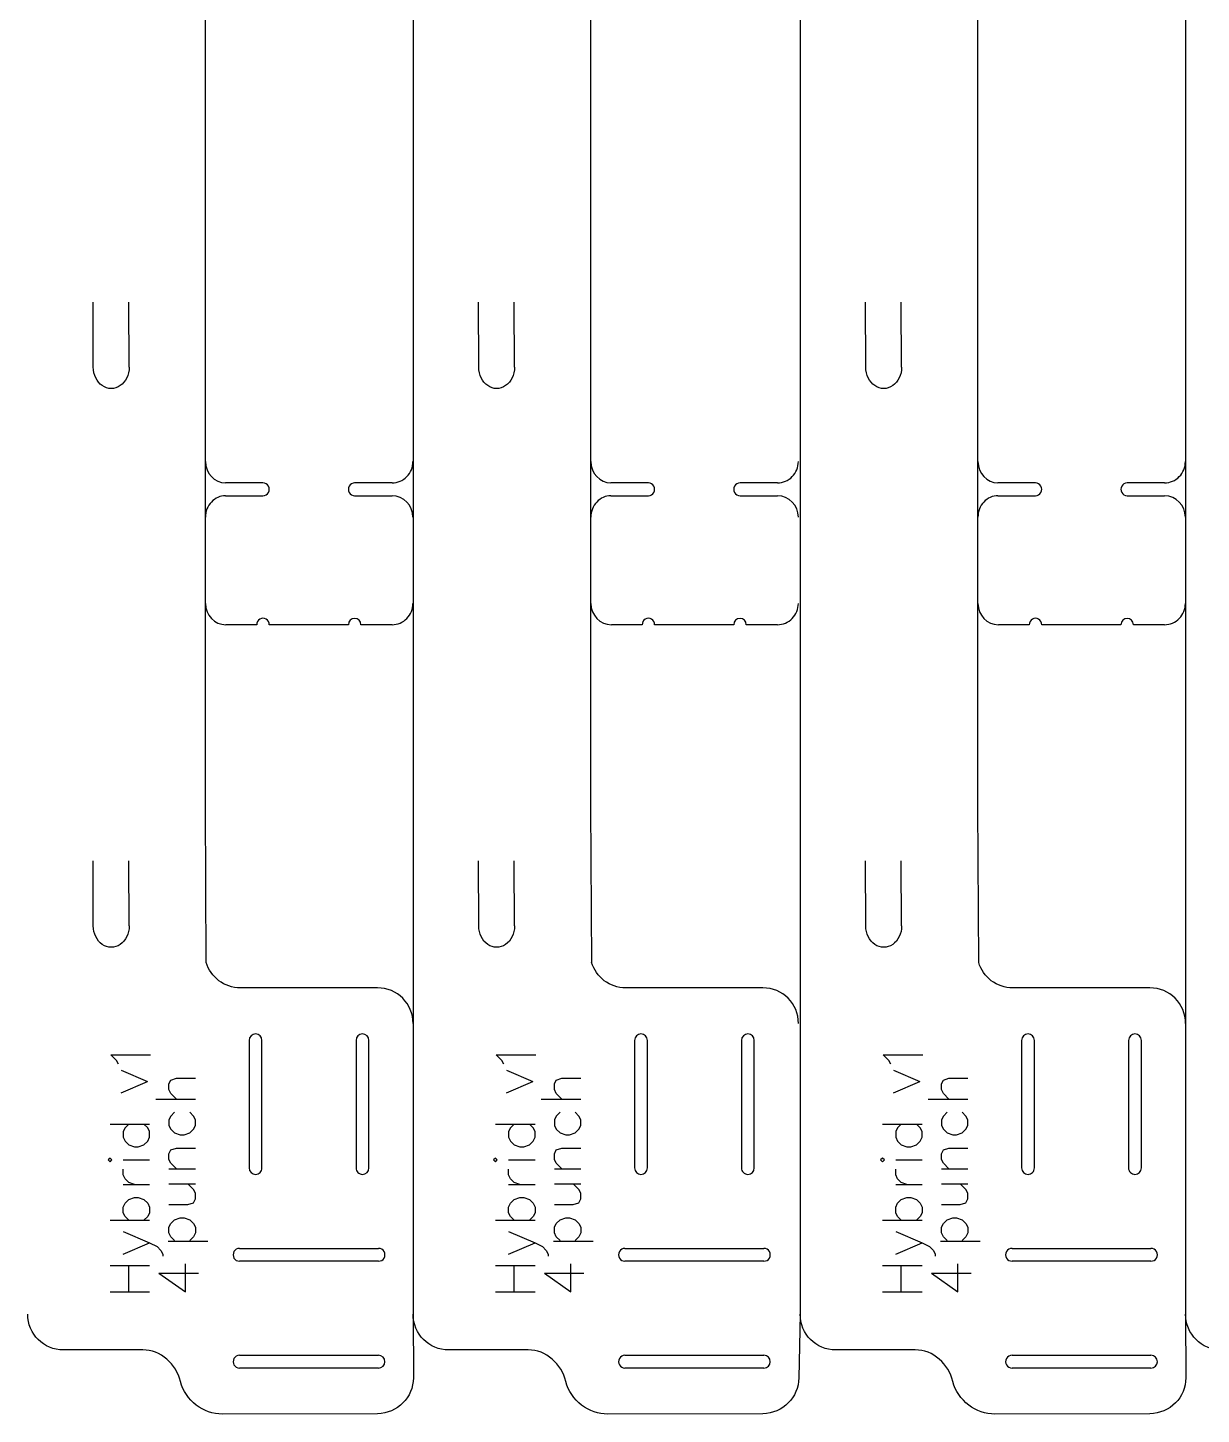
# Model space of a CAD drawing. Extents: x 8 to 984, y 25 to 710.
# Drawn here: x 224.9 to 389.6, y 321.2 to 515.8 of the extents above; entities that cross this region are included whole.
import ezdxf

# ---------------------------------------------------------------- set-up
doc = ezdxf.new("R2010")
doc.units = 0
doc.layers.add('Layer_1', color=7, linetype='CONTINUOUS')

msp = doc.modelspace()

# ---------------------------------------------------------------- linework, layer by layer
at = {"layer": 'Layer_1', "color": 7}
for p, q in [((249.840858, 406.469464), (249.840858, 656.655681)), ((303.922536, 406.469464), (303.922536, 656.655681)), ((358.237525, 406.469464), (358.237525, 656.655681)), ((278.978201, 531.722275), (278.978201, 343.774195)), ((333.293191, 531.722278), (333.293191, 343.774195)), ((387.374871, 531.722278), (387.374871, 343.774195)), ((257.910544, 451.933573), (252.650046, 451.933573)), ((276.029896, 451.933573), (270.769398, 451.933573)), ((311.992222, 451.933575), (306.731723, 451.933575)), ((330.111576, 451.933575), (324.851104, 451.933575)), ((366.307211, 451.933575), (361.046713, 451.933575)), ((384.426566, 451.933575), (379.166094, 451.933575)), ((252.650046, 450.133295), (257.910544, 450.133295)), ((270.769398, 450.133295), (276.029896, 450.133295)), ((306.731723, 450.133297), (311.992222, 450.133297)), ((324.851104, 450.133297), (330.111576, 450.133297)), ((361.046713, 450.133297), (366.307211, 450.133297)), ((379.166094, 450.133297), (384.426566, 450.133297)), ((257.034747, 432.029643), (252.716615, 432.029643)), ((269.892674, 432.030596), (258.787268, 432.030596)), ((276.029896, 432.030596), (271.646147, 432.030596)), ((311.116424, 432.029643), (306.798292, 432.029643)), ((323.974381, 432.030596), (312.868945, 432.030596)), ((330.111576, 432.030596), (325.727854, 432.030596)), ((365.431414, 432.029643), (361.113282, 432.029643)), ((378.28937, 432.030596), (367.183935, 432.030596)), ((384.426566, 432.030596), (380.042843, 432.030596)), ((249.952116, 384.59009), (249.840858, 406.469464)), ((304.033793, 384.590116), (303.922536, 406.469464)), ((358.348783, 384.590116), (358.237525, 406.469464)), ((273.97292, 381.076396), (254.739381, 381.076396)), ((328.0546, 381.076423), (308.821058, 381.076423)), ((382.369589, 381.076423), (363.136048, 381.076423)), ((278.978201, 343.774195), (278.978201, 335.267496)), ((333.293191, 343.774195), (333.293191, 335.267496)), ((387.374871, 343.774195), (387.374871, 335.267496)), ((278.978201, 335.267496), (279.007702, 326.37239)), ((333.293191, 335.267496), (333.089382, 326.37239)), ((387.374871, 335.267496), (387.404372, 326.37239)), ((241.035523, 330.270708), (229.846055, 330.273354)), ((295.117203, 330.270708), (283.927735, 330.273354)), ((349.432192, 330.270708), (338.242725, 330.273354)), ((273.964797, 321.310436), (252.208112, 321.266436)), ((328.046503, 321.310436), (306.289789, 321.266436)), ((382.361493, 321.310436), (360.604779, 321.266436))]:
    msp.add_line(p, q, dxfattribs=at)
at = {"layer": 'Layer_1', "color": 1}
for p, q in [((234.100661, 468.182138), (234.077113, 477.307458)), ((239.130364, 468.181741), (239.083612, 477.306453)), ((288.182315, 468.182138), (288.158767, 477.307458)), ((293.212044, 468.181741), (293.165292, 477.306453)), ((342.497331, 468.18214), (342.473783, 477.307461)), ((347.527033, 468.181744), (347.480281, 477.306455)), ((234.100661, 389.769652), (234.077113, 398.894973)), ((239.130364, 389.769255), (239.083612, 398.893967)), ((288.182315, 389.769652), (288.158767, 398.894973)), ((293.212044, 389.769255), (293.165292, 398.893967)), ((342.497331, 389.769652), (342.473783, 398.894973)), ((347.527033, 389.769255), (347.480281, 398.893967)), ((255.968847, 373.706692), (255.968847, 355.806677)), ((256.868827, 374.606673), (256.868827, 374.606673)), ((257.768833, 355.806677), (257.768833, 373.706692)), ((270.968814, 373.706692), (270.968814, 355.806677)), ((271.868847, 374.606673), (271.868847, 374.606673)), ((272.768827, 355.806677), (272.768827, 373.706692)), ((310.050524, 373.706692), (310.050524, 355.806677)), ((310.950504, 374.606673), (310.950504, 374.606673)), ((311.850511, 355.806677), (311.850511, 373.706692)), ((325.05052, 373.706692), (325.05052, 355.806677)), ((325.950527, 374.606673), (325.950527, 374.606673)), ((326.850507, 355.806677), (326.850507, 373.706692)), ((364.365514, 373.706692), (364.365514, 355.806677)), ((365.265494, 374.606673), (365.265494, 374.606673)), ((366.1655, 355.806677), (366.1655, 373.706692)), ((379.36551, 373.706692), (379.36551, 355.806677)), ((380.265517, 374.606673), (380.265517, 374.606673)), ((381.165497, 355.806677), (381.165497, 373.706692)), ((256.868827, 354.906671), (256.868827, 354.906671)), ((271.868847, 354.906671), (271.868847, 354.906671)), ((310.950504, 354.906671), (310.950504, 354.906671)), ((325.950527, 354.906671), (325.950527, 354.906671)), ((365.265494, 354.906671), (365.265494, 354.906671)), ((380.265517, 354.906671), (380.265517, 354.906671)), ((254.618837, 344.51979), (274.118837, 344.51979)), ((308.700514, 344.51979), (328.200517, 344.51979)), ((363.015504, 344.51979), (382.515507, 344.51979)), ((274.118837, 342.719751), (254.618837, 342.719751)), ((328.200517, 342.719751), (308.700514, 342.719751)), ((382.515507, 342.719751), (363.015504, 342.719751)), ((254.618837, 329.519794), (274.118837, 329.519794)), ((308.700514, 329.519794), (328.200517, 329.519794)), ((363.015504, 329.519794), (382.515507, 329.519794)), ((274.118837, 327.719781), (254.618837, 327.719781)), ((328.200517, 327.719781), (308.700514, 327.719781)), ((382.515507, 327.719781), (363.015504, 327.719781))]:
    msp.add_line(p, q, dxfattribs=at)
at = {"layer": 'Layer_1', "color": 5}
for p, q in [((237.347257, 370.906924), (236.553507, 371.700674)), ((236.553507, 371.700674), (242.109757, 371.700674)), ((291.428937, 370.906924), (290.635187, 371.700674)), ((290.635187, 371.700674), (296.191437, 371.700674)), ((345.743927, 370.906924), (344.950177, 371.700674)), ((344.950177, 371.700674), (350.506427, 371.700674)), ((237.611841, 370.377758), (237.347257, 370.906924)), ((291.693521, 370.377758), (291.428937, 370.906924)), ((346.00851, 370.377758), (345.743927, 370.906924)), ((237.998926, 369.515481), (241.703093, 367.927981)), ((237.998926, 366.340481), (241.703093, 367.927981)), ((244.718499, 367.593203), (244.983082, 368.122344)), ((244.983082, 368.122344), (245.776832, 368.386953)), ((245.776832, 368.386953), (248.422665, 368.386953)), ((292.080606, 369.515481), (295.784773, 367.927981)), ((292.080606, 366.340481), (295.784773, 367.927981)), ((298.800176, 367.593203), (299.064759, 368.122344)), ((299.064759, 368.122344), (299.858509, 368.386953)), ((299.858509, 368.386953), (302.504343, 368.386953)), ((346.395596, 369.515481), (350.099762, 367.927981)), ((346.395596, 366.340481), (350.099762, 367.927981)), ((353.115166, 367.593203), (353.379749, 368.122344)), ((353.379749, 368.122344), (354.173499, 368.386953)), ((354.173499, 368.386953), (356.819332, 368.386953)), ((244.718499, 366.799453), (244.718499, 367.593203)), ((244.983082, 366.270287), (244.718499, 366.799453)), ((245.776832, 365.476537), (244.983082, 366.270287)), ((298.800176, 366.799453), (298.800176, 367.593203)), ((299.064759, 366.270287), (298.800176, 366.799453)), ((299.858509, 365.476537), (299.064759, 366.270287)), ((353.115166, 366.799453), (353.115166, 367.593203)), ((353.379749, 366.270287), (353.115166, 366.799453)), ((354.173499, 365.476537), (353.379749, 366.270287)), ((242.866415, 365.476537), (248.422665, 365.476537)), ((296.948093, 365.476537), (302.504343, 365.476537)), ((351.263082, 365.476537), (356.819332, 365.476537)), ((236.442276, 361.964272), (241.998526, 361.964272)), ((239.08811, 361.964272), (238.558943, 361.435106)), ((241.733943, 361.435106), (241.204776, 361.964272)), ((244.983082, 363.095287), (244.718499, 362.566094)), ((244.718499, 362.566094), (244.718499, 361.772344)), ((245.512249, 363.624453), (244.983082, 363.095287)), ((248.158082, 363.095287), (247.628915, 363.624453)), ((248.422665, 362.566094), (248.158082, 363.095287)), ((248.422665, 361.772344), (248.422665, 362.566094)), ((290.523956, 361.964272), (296.080206, 361.964272)), ((293.16979, 361.964272), (292.640623, 361.435106)), ((295.815623, 361.435106), (295.286456, 361.964272)), ((299.064759, 363.095287), (298.800176, 362.566094)), ((298.800176, 362.566094), (298.800176, 361.772344)), ((299.593926, 363.624453), (299.064759, 363.095287)), ((302.239759, 363.095287), (301.710593, 363.624453)), ((302.504343, 362.566094), (302.239759, 363.095287)), ((302.504343, 361.772344), (302.504343, 362.566094)), ((344.838946, 361.964272), (350.395196, 361.964272)), ((347.484779, 361.964272), (346.955613, 361.435106)), ((350.130613, 361.435106), (349.601446, 361.964272)), ((353.379749, 363.095287), (353.115166, 362.566094)), ((353.115166, 362.566094), (353.115166, 361.772344)), ((353.908916, 363.624453), (353.379749, 363.095287)), ((356.554749, 363.095287), (356.025582, 363.624453)), ((356.819332, 362.566094), (356.554749, 363.095287)), ((356.819332, 361.772344), (356.819332, 362.566094)), ((238.558943, 361.435106), (238.29436, 360.905913)), ((238.29436, 360.905913), (238.29436, 360.112163)), ((238.29436, 360.112163), (238.558943, 359.583022)), ((241.998526, 360.905913), (241.733943, 361.435106)), ((241.733943, 359.583022), (241.998526, 360.112163)), ((241.998526, 360.112163), (241.998526, 360.905913)), ((244.718499, 361.772344), (244.983082, 361.243203)), ((244.983082, 361.243203), (245.512249, 360.714037)), ((245.512249, 360.714037), (246.305999, 360.449453)), ((246.305999, 360.449453), (246.835165, 360.449453)), ((246.835165, 360.449453), (247.628915, 360.714037)), ((247.628915, 360.714037), (248.158082, 361.243203)), ((248.158082, 361.243203), (248.422665, 361.772344)), ((292.640623, 361.435106), (292.37604, 360.905913)), ((292.37604, 360.905913), (292.37604, 360.112163)), ((292.37604, 360.112163), (292.640623, 359.583022)), ((296.080206, 360.905913), (295.815623, 361.435106)), ((295.815623, 359.583022), (296.080206, 360.112163)), ((296.080206, 360.112163), (296.080206, 360.905913)), ((298.800176, 361.772344), (299.064759, 361.243203)), ((299.064759, 361.243203), (299.593926, 360.714037)), ((299.593926, 360.714037), (300.387676, 360.449453)), ((300.387676, 360.449453), (300.916843, 360.449453)), ((300.916843, 360.449453), (301.710593, 360.714037)), ((301.710593, 360.714037), (302.239759, 361.243203)), ((302.239759, 361.243203), (302.504343, 361.772344)), ((346.955613, 361.435106), (346.691029, 360.905913)), ((346.691029, 360.905913), (346.691029, 360.112163)), ((346.691029, 360.112163), (346.955613, 359.583022)), ((350.395196, 360.905913), (350.130613, 361.435106)), ((350.130613, 359.583022), (350.395196, 360.112163)), ((350.395196, 360.112163), (350.395196, 360.905913)), ((353.115166, 361.772344), (353.379749, 361.243203)), ((353.379749, 361.243203), (353.908916, 360.714037)), ((353.908916, 360.714037), (354.702666, 360.449453)), ((354.702666, 360.449453), (355.231832, 360.449453)), ((355.231832, 360.449453), (356.025582, 360.714037)), ((356.025582, 360.714037), (356.554749, 361.243203)), ((356.554749, 361.243203), (356.819332, 361.772344)), ((238.558943, 359.583022), (239.08811, 359.053856)), ((239.08811, 359.053856), (239.88186, 358.789272)), ((239.88186, 358.789272), (240.411026, 358.789272)), ((240.411026, 358.789272), (241.204776, 359.053856)), ((241.204776, 359.053856), (241.733943, 359.583022)), ((244.718499, 357.803594), (244.983082, 358.332787)), ((244.983082, 358.332787), (245.776832, 358.597344)), ((245.776832, 358.597344), (248.422665, 358.597344)), ((292.640623, 359.583022), (293.16979, 359.053856)), ((293.16979, 359.053856), (293.96354, 358.789272)), ((293.96354, 358.789272), (294.492706, 358.789272)), ((294.492706, 358.789272), (295.286456, 359.053856)), ((295.286456, 359.053856), (295.815623, 359.583022)), ((298.800176, 357.803594), (299.064759, 358.332787)), ((299.064759, 358.332787), (299.858509, 358.597344)), ((299.858509, 358.597344), (302.504343, 358.597344)), ((346.955613, 359.583022), (347.484779, 359.053856)), ((347.484779, 359.053856), (348.278529, 358.789272)), ((348.278529, 358.789272), (348.807696, 358.789272)), ((348.807696, 358.789272), (349.601446, 359.053856)), ((349.601446, 359.053856), (350.130613, 359.583022)), ((353.115166, 357.803594), (353.379749, 358.332787)), ((353.379749, 358.332787), (354.173499, 358.597344)), ((354.173499, 358.597344), (356.819332, 358.597344)), ((236.442276, 357.201772), (236.177693, 356.937163)), ((236.177693, 356.937163), (236.442276, 356.672606)), ((236.70686, 356.937163), (236.442276, 357.201772)), ((236.442276, 356.672606), (236.70686, 356.937163)), ((238.29436, 356.937163), (241.998526, 356.937163)), ((244.718499, 357.009844), (244.718499, 357.803594)), ((244.983082, 356.480703), (244.718499, 357.009844)), ((245.776832, 355.686953), (244.983082, 356.480703)), ((290.523956, 357.201772), (290.259373, 356.937163)), ((290.259373, 356.937163), (290.523956, 356.672606)), ((290.78854, 356.937163), (290.523956, 357.201772)), ((290.523956, 356.672606), (290.78854, 356.937163)), ((292.37604, 356.937163), (296.080206, 356.937163)), ((298.800176, 357.009844), (298.800176, 357.803594)), ((299.064759, 356.480703), (298.800176, 357.009844)), ((299.858509, 355.686953), (299.064759, 356.480703)), ((344.838946, 357.201772), (344.574363, 356.937163)), ((344.574363, 356.937163), (344.838946, 356.672606)), ((345.103529, 356.937163), (344.838946, 357.201772)), ((344.838946, 356.672606), (345.103529, 356.937163)), ((346.691029, 356.937163), (350.395196, 356.937163)), ((353.115166, 357.009844), (353.115166, 357.803594)), ((353.379749, 356.480703), (353.115166, 357.009844)), ((354.173499, 355.686953), (353.379749, 356.480703)), ((238.29436, 354.820522), (238.29436, 355.614272)), ((238.558943, 354.291356), (238.29436, 354.820522)), ((239.08811, 353.762163), (238.558943, 354.291356)), ((244.718499, 355.686953), (248.422665, 355.686953)), ((292.37604, 354.820522), (292.37604, 355.614272)), ((292.640623, 354.291356), (292.37604, 354.820522)), ((293.16979, 353.762163), (292.640623, 354.291356)), ((298.800176, 355.686953), (302.504343, 355.686953)), ((346.691029, 354.820522), (346.691029, 355.614272)), ((346.955613, 354.291356), (346.691029, 354.820522)), ((347.484779, 353.762163), (346.955613, 354.291356)), ((353.115166, 355.686953), (356.819332, 355.686953)), ((238.29436, 353.497606), (241.998526, 353.497606)), ((239.88186, 353.497606), (239.08811, 353.762163)), ((244.718499, 353.570287), (248.422665, 353.570287)), ((248.158082, 352.776537), (247.364332, 353.570287)), ((248.422665, 352.247344), (248.158082, 352.776537)), ((248.422665, 351.453594), (248.422665, 352.247344)), ((292.37604, 353.497606), (296.080206, 353.497606)), ((293.96354, 353.497606), (293.16979, 353.762163)), ((298.800176, 353.570287), (302.504343, 353.570287)), ((302.239759, 352.776537), (301.446009, 353.570287)), ((302.504343, 352.247344), (302.239759, 352.776537)), ((302.504343, 351.453594), (302.504343, 352.247344)), ((346.691029, 353.497606), (350.395196, 353.497606)), ((348.278529, 353.497606), (347.484779, 353.762163)), ((353.115166, 353.570287), (356.819332, 353.570287)), ((356.554749, 352.776537), (355.760999, 353.570287)), ((356.819332, 352.247344), (356.554749, 352.776537)), ((356.819332, 351.453594), (356.819332, 352.247344)), ((238.29436, 350.322606), (238.558943, 350.851772)), ((238.29436, 349.528856), (238.29436, 350.322606)), ((238.558943, 350.851772), (239.08811, 351.380913)), ((239.08811, 351.380913), (239.88186, 351.645522)), ((239.88186, 351.645522), (240.411026, 351.645522)), ((240.411026, 351.645522), (241.204776, 351.380913)), ((241.204776, 351.380913), (241.733943, 350.851772)), ((241.733943, 350.851772), (241.998526, 350.322606)), ((241.998526, 350.322606), (241.998526, 349.528856)), ((244.718499, 350.659844), (247.364332, 350.659844)), ((247.364332, 350.659844), (248.158082, 350.924453)), ((248.158082, 350.924453), (248.422665, 351.453594)), ((292.37604, 350.322606), (292.640623, 350.851772)), ((292.37604, 349.528856), (292.37604, 350.322606)), ((292.640623, 350.851772), (293.16979, 351.380913)), ((293.16979, 351.380913), (293.96354, 351.645522)), ((293.96354, 351.645522), (294.492706, 351.645522)), ((294.492706, 351.645522), (295.286456, 351.380913)), ((295.286456, 351.380913), (295.815623, 350.851772)), ((295.815623, 350.851772), (296.080206, 350.322606)), ((296.080206, 350.322606), (296.080206, 349.528856)), ((298.800176, 350.659844), (301.446009, 350.659844)), ((301.446009, 350.659844), (302.239759, 350.924453)), ((302.239759, 350.924453), (302.504343, 351.453594)), ((346.691029, 350.322606), (346.955613, 350.851772)), ((346.691029, 349.528856), (346.691029, 350.322606)), ((346.955613, 350.851772), (347.484779, 351.380913)), ((347.484779, 351.380913), (348.278529, 351.645522)), ((348.278529, 351.645522), (348.807696, 351.645522)), ((348.807696, 351.645522), (349.601446, 351.380913)), ((349.601446, 351.380913), (350.130613, 350.851772)), ((350.130613, 350.851772), (350.395196, 350.322606)), ((350.395196, 350.322606), (350.395196, 349.528856)), ((353.115166, 350.659844), (355.760999, 350.659844)), ((355.760999, 350.659844), (356.554749, 350.924453)), ((356.554749, 350.924453), (356.819332, 351.453594)), ((236.442276, 348.470522), (241.998526, 348.470522)), ((238.558943, 348.999663), (238.29436, 349.528856)), ((239.08811, 348.470522), (238.558943, 348.999663)), ((241.733943, 348.999663), (241.204776, 348.470522)), ((241.998526, 349.528856), (241.733943, 348.999663)), ((244.983082, 348.014037), (245.512249, 348.543203)), ((245.512249, 348.543203), (246.305999, 348.807787)), ((246.305999, 348.807787), (246.835165, 348.807787)), ((246.835165, 348.807787), (247.628915, 348.543203)), ((247.628915, 348.543203), (248.158082, 348.014037)), ((290.523956, 348.470522), (296.080206, 348.470522)), ((292.640623, 348.999663), (292.37604, 349.528856)), ((293.16979, 348.470522), (292.640623, 348.999663)), ((295.815623, 348.999663), (295.286456, 348.470522)), ((296.080206, 349.528856), (295.815623, 348.999663)), ((299.064759, 348.014037), (299.593926, 348.543203)), ((299.593926, 348.543203), (300.387676, 348.807787)), ((300.387676, 348.807787), (300.916843, 348.807787)), ((300.916843, 348.807787), (301.710593, 348.543203)), ((301.710593, 348.543203), (302.239759, 348.014037)), ((344.838946, 348.470522), (350.395196, 348.470522)), ((346.955613, 348.999663), (346.691029, 349.528856)), ((347.484779, 348.470522), (346.955613, 348.999663)), ((350.130613, 348.999663), (349.601446, 348.470522)), ((350.395196, 349.528856), (350.130613, 348.999663)), ((353.379749, 348.014037), (353.908916, 348.543203)), ((353.908916, 348.543203), (354.702666, 348.807787)), ((354.702666, 348.807787), (355.231832, 348.807787)), ((355.231832, 348.807787), (356.025582, 348.543203)), ((356.025582, 348.543203), (356.554749, 348.014037)), ((238.29436, 346.883022), (241.998526, 345.295522)), ((244.718499, 347.484844), (244.983082, 348.014037)), ((244.718499, 346.691094), (244.718499, 347.484844)), ((244.983082, 346.161953), (244.718499, 346.691094)), ((248.158082, 348.014037), (248.422665, 347.484844)), ((248.422665, 346.691094), (248.158082, 346.161953)), ((248.422665, 347.484844), (248.422665, 346.691094)), ((292.37604, 346.883022), (296.080206, 345.295522)), ((298.800176, 347.484844), (299.064759, 348.014037)), ((298.800176, 346.691094), (298.800176, 347.484844)), ((299.064759, 346.161953), (298.800176, 346.691094)), ((302.239759, 348.014037), (302.504343, 347.484844)), ((302.504343, 346.691094), (302.239759, 346.161953)), ((302.504343, 347.484844), (302.504343, 346.691094)), ((346.691029, 346.883022), (350.395196, 345.295522)), ((353.115166, 347.484844), (353.379749, 348.014037)), ((353.115166, 346.691094), (353.115166, 347.484844)), ((353.379749, 346.161953), (353.115166, 346.691094)), ((356.554749, 348.014037), (356.819332, 347.484844)), ((356.819332, 346.691094), (356.554749, 346.161953)), ((356.819332, 347.484844), (356.819332, 346.691094)), ((238.29436, 343.708022), (241.998526, 345.295522)), ((241.998526, 345.295522), (243.056862, 344.766356)), ((243.056862, 344.766356), (243.586029, 344.237163)), ((244.607268, 345.521529), (250.163518, 345.521529)), ((245.512249, 345.632787), (244.983082, 346.161953)), ((248.158082, 346.161953), (247.628915, 345.632787)), ((292.37604, 343.708022), (296.080206, 345.295522)), ((296.080206, 345.295522), (297.13854, 344.766356)), ((297.13854, 344.766356), (297.667706, 344.237163)), ((298.688945, 345.521529), (304.245195, 345.521529)), ((299.593926, 345.632787), (299.064759, 346.161953)), ((302.239759, 346.161953), (301.710593, 345.632787)), ((346.691029, 343.708022), (350.395196, 345.295522)), ((350.395196, 345.295522), (351.453529, 344.766356)), ((351.453529, 344.766356), (351.982696, 344.237163)), ((353.003935, 345.521529), (358.560185, 345.521529)), ((353.908916, 345.632787), (353.379749, 346.161953)), ((356.554749, 346.161953), (356.025582, 345.632787)), ((243.586029, 344.237163), (243.850612, 343.708022)), ((243.850612, 343.708022), (243.850612, 343.443413)), ((297.667706, 344.237163), (297.93229, 343.708022)), ((297.93229, 343.708022), (297.93229, 343.443413)), ((351.982696, 344.237163), (352.247279, 343.708022)), ((352.247279, 343.708022), (352.247279, 343.443413)), ((236.442276, 342.120522), (241.998526, 342.120522)), ((239.08811, 338.416356), (239.08811, 342.120522)), ((243.311365, 341.047425), (247.015532, 338.401565)), ((243.311365, 341.047425), (248.867615, 341.047425)), ((247.015532, 338.401565), (247.015532, 342.370315)), ((290.523956, 342.120522), (296.080206, 342.120522)), ((293.16979, 338.416356), (293.16979, 342.120522)), ((297.393043, 341.047425), (301.097209, 338.401565)), ((297.393043, 341.047425), (302.949293, 341.047425)), ((301.097209, 338.401565), (301.097209, 342.370315)), ((344.838946, 342.120522), (350.395196, 342.120522)), ((347.484779, 338.416356), (347.484779, 342.120522)), ((351.708032, 341.047425), (355.412199, 338.401565)), ((351.708032, 341.047425), (357.264282, 341.047425)), ((355.412199, 338.401565), (355.412199, 342.370315)), ((236.442276, 338.416356), (241.998526, 338.416356)), ((290.523956, 338.416356), (296.080206, 338.416356)), ((344.838946, 338.416356), (350.395196, 338.416356))]:
    msp.add_line(p, q, dxfattribs=at)
at = {"layer": 'Layer_1', "color": 1}
for points in [[(235.357935, 465.579696), (234.579821, 466.116139), (234.100661, 467.107559), (234.100661, 468.180471)], [(239.130364, 468.180444), (239.130364, 467.107506), (238.651018, 466.116139), (237.872879, 465.579696)], [(289.439615, 465.579696), (288.661501, 466.116139), (288.182315, 467.107559), (288.182315, 468.180471)], [(293.212044, 468.180444), (293.212044, 467.107506), (292.732698, 466.116139), (291.954559, 465.579696)], [(343.754604, 465.579699), (342.976491, 466.116142), (342.497331, 467.107562), (342.497331, 468.180474)], [(347.527033, 468.180447), (347.527033, 467.107509), (347.047688, 466.116142), (346.269548, 465.579699)], [(237.872879, 465.579696), (237.094765, 465.043227), (236.136074, 465.043227), (235.357935, 465.579696)], [(291.954559, 465.579696), (291.176419, 465.043227), (290.217754, 465.043227), (289.439615, 465.579696)], [(346.269548, 465.579699), (345.491435, 465.04323), (344.532744, 465.04323), (343.754604, 465.579699)], [(235.357935, 387.167211), (234.579795, 387.703653), (234.100661, 388.695074), (234.100661, 389.767985)], [(239.130364, 389.767933), (239.130364, 388.695021), (238.651018, 387.703653), (237.872879, 387.167211)], [(289.439615, 387.167211), (288.661475, 387.703653), (288.182315, 388.695074), (288.182315, 389.767985)], [(293.212044, 389.767933), (293.212044, 388.695021), (292.732698, 387.703653), (291.954559, 387.167211)], [(343.754604, 387.167211), (342.976465, 387.703653), (342.497331, 388.695074), (342.497331, 389.767985)], [(347.527033, 389.767933), (347.527033, 388.695021), (347.047688, 387.703653), (346.269548, 387.167211)], [(237.872879, 387.167211), (237.094765, 386.630741), (236.136074, 386.630741), (235.357935, 387.167211)], [(291.954559, 387.167211), (291.176419, 386.630741), (290.217754, 386.630741), (289.439615, 387.167211)], [(346.269548, 387.167211), (345.491435, 386.630741), (344.532744, 386.630741), (343.754604, 387.167211)], [(256.868827, 374.606673), (256.371781, 374.606646), (255.968847, 374.203712), (255.968847, 373.706692)], [(257.768833, 373.706692), (257.768807, 374.203739), (257.365873, 374.606673), (256.868827, 374.606673)], [(271.868847, 374.606673), (271.371801, 374.606673), (270.96884, 374.203739), (270.96884, 373.706692)], [(272.768827, 373.706692), (272.768801, 374.203712), (272.36584, 374.606646), (271.868847, 374.606673)], [(310.950504, 374.606673), (310.453458, 374.606646), (310.050524, 374.203712), (310.050524, 373.706692)], [(311.850511, 373.706692), (311.850484, 374.203739), (311.44755, 374.606673), (310.950504, 374.606673)], [(325.950527, 374.606673), (325.453481, 374.606673), (325.05052, 374.203739), (325.05052, 373.706692)], [(326.850507, 373.706692), (326.850481, 374.203712), (326.447547, 374.606646), (325.950527, 374.606673)], [(365.265494, 374.606673), (364.768447, 374.606646), (364.365514, 374.203712), (364.365514, 373.706692)], [(366.1655, 373.706692), (366.165474, 374.203739), (365.76254, 374.606673), (365.265494, 374.606673)], [(380.265517, 374.606673), (379.76847, 374.606673), (379.36551, 374.203739), (379.36551, 373.706692)], [(381.165497, 373.706692), (381.16547, 374.203712), (380.762536, 374.606646), (380.265517, 374.606673)], [(255.968847, 355.806677), (255.968847, 355.309605), (256.371781, 354.906671), (256.868827, 354.906671)], [(256.868827, 354.906671), (257.107507, 354.906644), (257.336425, 355.001471), (257.505229, 355.170249)], [(257.505229, 355.170249), (257.674007, 355.339053), (257.768833, 355.56797), (257.768833, 355.806677)], [(270.968814, 355.806677), (270.968814, 355.56797), (271.063614, 355.339053), (271.232418, 355.170249)], [(271.232418, 355.170249), (271.401196, 355.001471), (271.63014, 354.906644), (271.868847, 354.906671)], [(271.868847, 354.906671), (272.365893, 354.906671), (272.768827, 355.309605), (272.768827, 355.806677)], [(310.050524, 355.806677), (310.050524, 355.309605), (310.453458, 354.906671), (310.950504, 354.906671)], [(310.950504, 354.906671), (311.189185, 354.906644), (311.418102, 355.001471), (311.586906, 355.170249)], [(311.586906, 355.170249), (311.755684, 355.339053), (311.850511, 355.56797), (311.850511, 355.806677)], [(325.05052, 355.806677), (325.05052, 355.56797), (325.145321, 355.339053), (325.314125, 355.170249)], [(325.314125, 355.170249), (325.482902, 355.001471), (325.71182, 354.906644), (325.950527, 354.906671)], [(325.950527, 354.906671), (326.447573, 354.906671), (326.850507, 355.309605), (326.850507, 355.806677)], [(364.365514, 355.806677), (364.365514, 355.309605), (364.768447, 354.906671), (365.265494, 354.906671)], [(365.265494, 354.906671), (365.504174, 354.906644), (365.733092, 355.001471), (365.901896, 355.170249)], [(365.901896, 355.170249), (366.070674, 355.339053), (366.1655, 355.56797), (366.1655, 355.806677)], [(379.36551, 355.806677), (379.36551, 355.56797), (379.46031, 355.339053), (379.629114, 355.170249)], [(379.629114, 355.170249), (379.797892, 355.001471), (380.02681, 354.906644), (380.265517, 354.906671)], [(380.265517, 354.906671), (380.762563, 354.906671), (381.165497, 355.309605), (381.165497, 355.806677)], [(254.618837, 344.51979), (254.297288, 344.51979), (254.000161, 344.348235), (253.839401, 344.069761)], [(274.898247, 344.069761), (274.73746, 344.348235), (274.440333, 344.51979), (274.118837, 344.51979)], [(308.700514, 344.51979), (308.378966, 344.51979), (308.081839, 344.348235), (307.921078, 344.069761)], [(328.979927, 344.069761), (328.819166, 344.348235), (328.522039, 344.51979), (328.200517, 344.51979)], [(363.015504, 344.51979), (362.693955, 344.51979), (362.396828, 344.348235), (362.236068, 344.069761)], [(383.294916, 344.069761), (383.134156, 344.348235), (382.837029, 344.51979), (382.515507, 344.51979)], [(253.839401, 344.069761), (253.67864, 343.791313), (253.67864, 343.448228), (253.839401, 343.16978)], [(253.839401, 343.16978), (254.000161, 342.891306), (254.297288, 342.719751), (254.618837, 342.719751)], [(274.118837, 342.719751), (274.440333, 342.719751), (274.73746, 342.891306), (274.898247, 343.16978)], [(274.898247, 343.16978), (275.059034, 343.448228), (275.059034, 343.791313), (274.898247, 344.069761)], [(307.921078, 344.069761), (307.760317, 343.791313), (307.760317, 343.448228), (307.921078, 343.16978)], [(307.921078, 343.16978), (308.081839, 342.891306), (308.378966, 342.719751), (308.700514, 342.719751)], [(328.200517, 342.719751), (328.522039, 342.719751), (328.819166, 342.891306), (328.979927, 343.16978)], [(328.979927, 343.16978), (329.140714, 343.448228), (329.140714, 343.791313), (328.979927, 344.069761)], [(362.236068, 344.069761), (362.075307, 343.791313), (362.075307, 343.448228), (362.236068, 343.16978)], [(362.236068, 343.16978), (362.396828, 342.891306), (362.693955, 342.719751), (363.015504, 342.719751)], [(382.515507, 342.719751), (382.837029, 342.719751), (383.134156, 342.891306), (383.294916, 343.16978)], [(383.294916, 343.16978), (383.455704, 343.448228), (383.455704, 343.791313), (383.294916, 344.069761)], [(253.839401, 329.069791), (253.67864, 328.791317), (253.67864, 328.448231), (253.839401, 328.169784)], [(254.618837, 329.519794), (254.297288, 329.519794), (254.000161, 329.348238), (253.839401, 329.069791)], [(275.018818, 328.619787), (275.018818, 329.116834), (274.615884, 329.519794), (274.118837, 329.519794)], [(307.921078, 329.069791), (307.760317, 328.791317), (307.760317, 328.448231), (307.921078, 328.169784)], [(308.700514, 329.519794), (308.378966, 329.519794), (308.081839, 329.348238), (307.921078, 329.069791)], [(329.100524, 328.619787), (329.100524, 329.116834), (328.697564, 329.519794), (328.200517, 329.519794)], [(362.236068, 329.069791), (362.075307, 328.791317), (362.075307, 328.448231), (362.236068, 328.169784)], [(363.015504, 329.519794), (362.693955, 329.519794), (362.396828, 329.348238), (362.236068, 329.069791)], [(383.415514, 328.619787), (383.415514, 329.116834), (383.012553, 329.519794), (382.515507, 329.519794)], [(253.839401, 328.169784), (254.000161, 327.89131), (254.297288, 327.719781), (254.618837, 327.719781)], [(274.118837, 327.719781), (274.615884, 327.719781), (275.018818, 328.122715), (275.018818, 328.619787)], [(307.921078, 328.169784), (308.081839, 327.89131), (308.378966, 327.719781), (308.700514, 327.719781)], [(328.200517, 327.719781), (328.697564, 327.719781), (329.100524, 328.122715), (329.100524, 328.619787)], [(362.236068, 328.169784), (362.396828, 327.89131), (362.693955, 327.719781), (363.015504, 327.719781)], [(382.515507, 327.719781), (383.012553, 327.719781), (383.415514, 328.122715), (383.415514, 328.619787)]]:
    msp.add_open_spline(points, degree=3, dxfattribs=at)
at = {"layer": 'Layer_1', "color": 7}
for points in [[(249.836466, 454.936408), (249.836466, 453.278291), (251.097232, 451.934126), (252.652453, 451.934128)], [(278.096398, 452.812384), (278.644456, 453.375078), (278.952351, 454.138256), (278.952351, 454.934027)], [(303.918144, 454.936411), (303.918144, 453.278294), (305.17891, 451.934128), (306.734131, 451.934131)], [(332.178078, 452.812386), (332.726136, 453.375081), (333.034058, 454.138258), (333.034058, 454.93403)], [(358.233133, 454.936411), (358.233133, 453.278294), (359.493899, 451.934128), (361.04912, 451.934131)], [(386.493067, 452.812386), (387.041125, 453.375081), (387.349047, 454.138258), (387.349047, 454.93403)], [(258.669819, 451.483503), (258.513212, 451.762006), (258.223758, 451.933573), (257.910544, 451.933573)], [(258.669819, 450.583364), (258.826426, 450.861867), (258.826426, 451.205), (258.669819, 451.483503)], [(270.010096, 451.483503), (269.853489, 451.205), (269.853489, 450.861867), (270.010096, 450.583364)], [(270.769398, 451.933573), (270.456157, 451.933573), (270.16673, 451.762006), (270.010096, 451.483503)], [(276.029896, 451.933573), (276.804967, 451.93357), (277.548314, 452.249689), (278.096398, 452.812384)], [(312.751496, 451.483506), (312.59489, 451.762009), (312.305435, 451.933575), (311.992222, 451.933575)], [(312.751496, 450.583367), (312.908103, 450.86187), (312.908103, 451.205003), (312.751496, 451.483506)], [(324.091803, 451.483506), (323.935196, 451.205003), (323.935196, 450.86187), (324.091803, 450.583367)], [(324.851104, 451.933575), (324.537864, 451.933575), (324.248436, 451.762009), (324.091803, 451.483506)], [(330.111576, 451.933575), (330.886647, 451.933573), (331.629994, 452.249691), (332.178078, 452.812386)], [(367.066486, 451.483506), (366.909879, 451.762009), (366.620425, 451.933575), (366.307211, 451.933575)], [(367.066486, 450.583367), (367.223093, 450.86187), (367.223093, 451.205003), (367.066486, 451.483506)], [(378.406792, 451.483506), (378.250185, 451.205003), (378.250185, 450.86187), (378.406792, 450.583367)], [(379.166094, 451.933575), (378.852853, 451.933575), (378.563426, 451.762009), (378.406792, 451.483506)], [(384.426566, 451.933575), (385.201636, 451.933573), (385.944983, 452.249691), (386.493068, 452.812386)], [(252.652453, 450.132766), (251.905587, 450.132768), (251.189334, 449.816454), (250.661226, 449.25341)], [(257.910544, 450.133295), (258.223758, 450.133295), (258.513212, 450.304861), (258.669819, 450.583364)], [(270.010096, 450.583364), (270.16673, 450.304861), (270.456157, 450.133295), (270.769398, 450.133295)], [(278.952351, 447.132867), (278.952351, 448.789963), (277.643934, 450.133297), (276.029896, 450.133295)], [(306.734131, 450.132768), (305.987265, 450.132771), (305.271011, 449.816456), (304.742903, 449.253412)], [(311.992222, 450.133297), (312.305435, 450.133297), (312.59489, 450.304864), (312.751496, 450.583367)], [(324.091803, 450.583367), (324.248436, 450.304864), (324.537864, 450.133297), (324.851104, 450.133297)], [(333.034058, 447.132869), (333.034031, 448.789965), (331.725614, 450.1333), (330.111576, 450.133297)], [(361.04912, 450.132768), (360.302254, 450.132771), (359.586001, 449.816456), (359.057892, 449.253412)], [(366.307211, 450.133297), (366.620425, 450.133297), (366.909879, 450.304864), (367.066486, 450.583367)], [(378.406792, 450.583367), (378.563426, 450.304864), (378.852853, 450.133297), (379.166094, 450.133297)], [(387.349047, 447.132869), (387.349021, 448.789965), (386.040604, 450.1333), (384.426566, 450.133297)], [(250.661226, 449.25341), (250.133144, 448.690368), (249.836466, 447.92672), (249.836466, 447.130459)], [(304.742903, 449.253412), (304.214821, 448.690371), (303.918144, 447.926723), (303.918144, 447.130462)], [(359.057892, 449.253412), (358.529811, 448.690371), (358.233133, 447.926723), (358.233133, 447.130462)], [(249.837895, 435.032003), (249.837869, 433.373832), (251.126733, 432.029643), (252.716615, 432.029643)], [(278.096398, 432.909383), (278.644456, 433.472099), (278.952351, 434.235263), (278.952351, 435.03105)], [(303.919572, 435.032003), (303.919546, 433.373859), (305.208411, 432.029643), (306.798292, 432.029643)], [(332.178078, 432.909409), (332.726136, 433.472099), (333.034058, 434.235263), (333.034058, 435.03105)], [(358.234562, 435.032003), (358.234536, 433.373859), (359.5234, 432.029643), (361.113282, 432.029643)], [(386.493067, 432.909409), (387.041125, 433.472099), (387.349047, 434.235263), (387.349047, 435.03105)], [(257.47213, 432.810138), (257.200879, 432.649324), (257.033768, 432.35217), (257.033768, 432.030596)], [(258.34888, 432.810138), (258.077629, 432.970925), (257.743407, 432.970925), (257.47213, 432.810138)], [(258.787241, 432.030596), (258.787241, 432.35217), (258.620157, 432.649324), (258.34888, 432.810138)], [(270.769398, 432.927004), (270.286639, 432.927004), (269.894659, 432.526266), (269.892674, 432.030596)], [(271.646147, 432.030596), (271.643501, 432.526266), (271.252236, 432.927004), (270.769397, 432.927004)], [(276.029896, 432.030596), (276.804967, 432.030569), (277.548314, 432.346693), (278.096398, 432.909383)], [(311.553807, 432.810138), (311.282556, 432.649324), (311.115445, 432.35217), (311.115445, 432.030596)], [(312.430557, 432.810138), (312.159306, 432.970925), (311.825084, 432.970925), (311.553807, 432.810138)], [(312.868919, 432.030596), (312.868919, 432.35217), (312.701834, 432.649324), (312.430557, 432.810138)], [(324.851104, 432.927004), (324.368319, 432.927004), (323.976365, 432.526266), (323.974381, 432.030596)], [(325.727854, 432.030596), (325.725208, 432.526266), (325.333916, 432.927004), (324.851104, 432.927004)], [(330.111576, 432.030596), (330.886647, 432.030596), (331.629994, 432.346693), (332.178078, 432.909409)], [(365.868797, 432.810138), (365.597546, 432.649324), (365.430435, 432.35217), (365.430435, 432.030596)], [(366.745546, 432.810138), (366.474296, 432.970925), (366.140074, 432.970925), (365.868797, 432.810138)], [(367.183908, 432.030596), (367.183908, 432.35217), (367.016824, 432.649324), (366.745546, 432.810138)], [(379.166094, 432.927004), (378.683308, 432.927004), (378.291355, 432.526266), (378.28937, 432.030596)], [(380.042843, 432.030596), (380.040197, 432.526266), (379.648905, 432.927004), (379.166094, 432.927004)], [(384.426566, 432.030596), (385.201636, 432.030596), (385.944983, 432.346693), (386.493068, 432.909409)], [(254.739381, 381.071449), (252.462879, 381.071449), (250.554281, 382.578806), (249.945342, 384.65314)], [(308.821058, 381.071449), (306.544557, 381.071449), (304.635958, 382.578833), (304.02702, 384.65314)], [(363.136048, 381.071449), (360.859546, 381.071449), (358.950948, 382.578833), (358.342009, 384.65314)], [(278.973174, 376.07601), (278.973174, 378.846065), (276.742922, 381.076396), (273.97292, 381.076396)], [(333.054854, 376.07601), (333.054854, 378.846065), (330.824602, 381.076423), (328.0546, 381.076423)], [(387.369844, 376.07601), (387.369844, 378.846065), (385.139591, 381.076423), (382.369589, 381.076423)], [(229.896802, 330.26703), (227.1268, 330.26703), (224.897077, 332.4967), (224.897077, 335.266729)], [(283.978482, 330.26703), (281.20848, 330.26703), (278.978757, 332.4967), (278.978757, 335.266729)], [(338.293472, 330.26703), (335.52347, 330.26703), (333.293746, 332.4967), (333.293746, 335.266729)], [(392.375152, 330.26703), (389.60515, 330.26703), (387.375426, 332.4967), (387.375426, 335.266729)], [(246.32026, 325.839863), (245.761645, 328.292551), (243.541844, 330.302035), (241.035523, 330.270708)], [(300.401937, 325.839863), (299.843322, 328.292551), (297.623521, 330.302035), (295.117203, 330.270708)], [(354.716927, 325.839863), (354.158312, 328.292551), (351.938511, 330.302035), (349.432192, 330.270708)], [(252.208112, 321.266436), (249.591436, 321.242888), (246.999763, 323.167044), (246.32026, 325.839863)], [(279.007702, 326.37239), (279.007702, 323.602388), (276.77745, 321.37219), (273.964797, 321.310436)], [(306.289789, 321.266436), (303.673113, 321.242888), (301.08144, 323.167044), (300.401937, 325.839863)], [(333.089382, 326.37239), (333.089382, 323.602388), (330.859156, 321.37219), (328.046503, 321.310436)], [(360.604779, 321.266436), (357.988103, 321.242888), (355.39643, 323.167044), (354.716927, 325.839863)], [(387.404372, 326.37239), (387.404372, 323.602388), (385.174146, 321.37219), (382.361493, 321.310436)]]:
    msp.add_open_spline(points, degree=3, dxfattribs=at)

doc.saveas('drawing.dxf')
